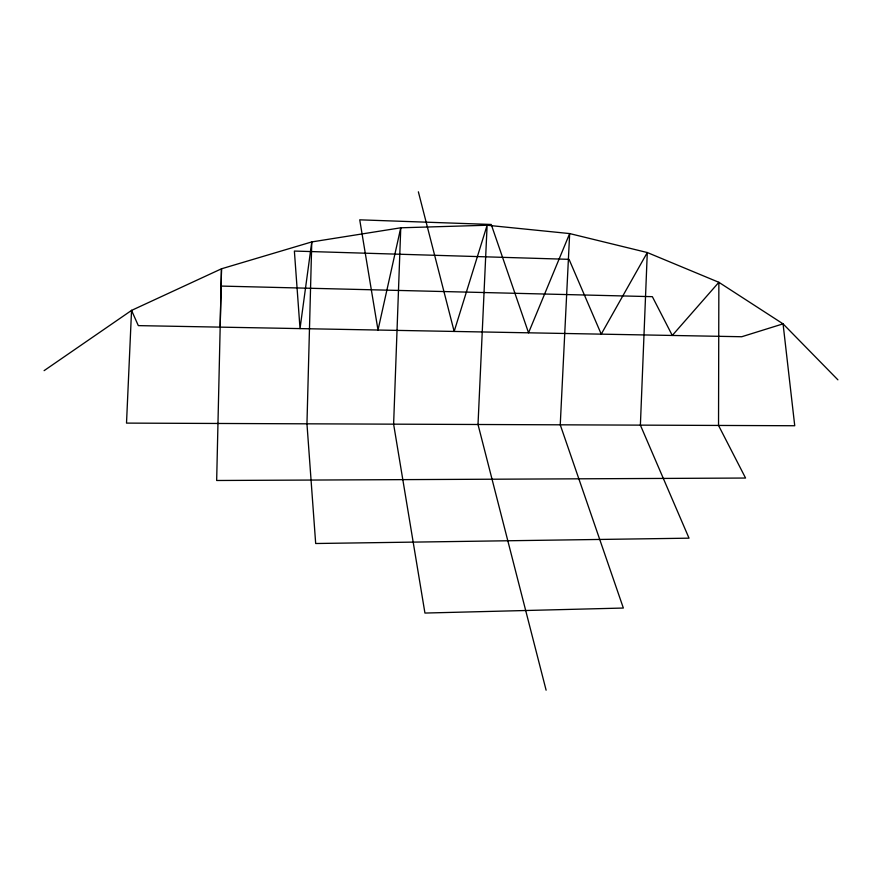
<?xml version="1.0" encoding="UTF-8"?>
<svg xmlns="http://www.w3.org/2000/svg" width="882" height="882" viewBox="0 0 882 882"><rect width="100%" height="100%" fill="white"/><g stroke="black" fill="none" stroke-linecap="round" stroke-linejoin="round"><path stroke-width="1.32" d="M220.158 327.134L221.503 268.79L311.776 241.922L400.759 227.799L487.118 225.241L569.662 233.576L647.289 252.539L718.863 282.306L783.062 323.859L837.9 379.833M44.1 370.649L131.55 310.409L221.503 268.79L216.663 480.492L745.566 478.044L718.532 425.444L718.863 282.306L672.282 335.458L652.36 296.672L221.084 286.077M418.366 191.813L454.164 331.445L487.118 225.241L478.011 424.496L546.112 690.187M311.776 241.922L306.958 423.823L315.679 543.51L689.029 538.174L640.387 425.135L647.289 252.539L601.237 334.146L569.055 259.341L294.379 251.061L300.023 328.6L311.776 241.922M400.759 227.799L393.615 424.165L424.937 613.056L623.353 608.04L560.246 424.815L569.662 233.576L528.55 332.812L491.23 224.469L359.735 219.827L378.003 330.044L400.759 227.799M131.55 310.409L126.512 423.106L794.737 425.741L783.062 323.859L741.74 336.737L138.32 325.623L131.55 310.409"/></g></svg>
